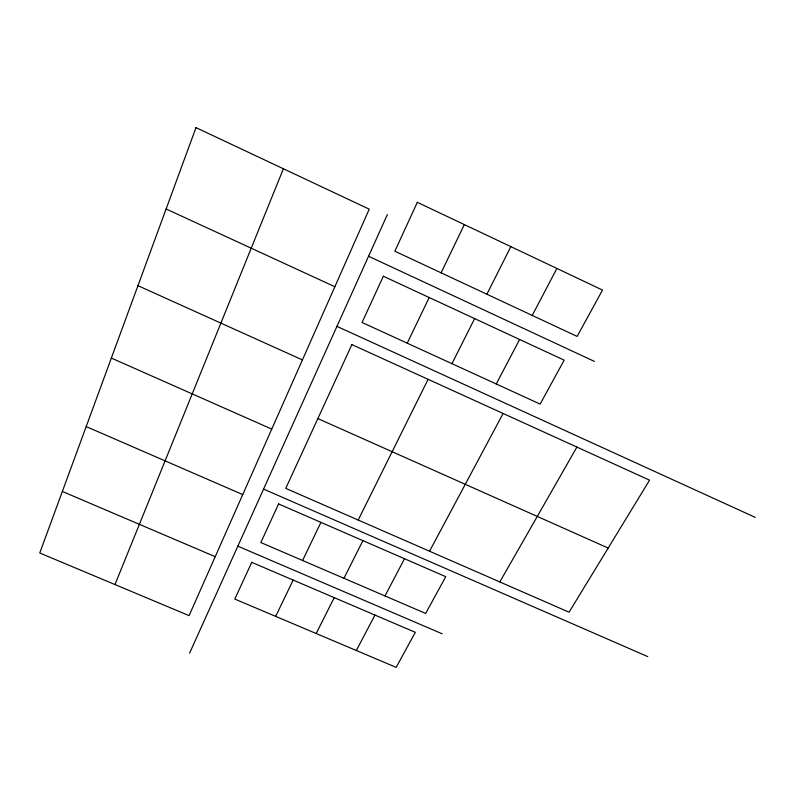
<?xml version="1.0" encoding="UTF-8"?>
<svg xmlns="http://www.w3.org/2000/svg" width="795" height="795" viewBox="0 0 795 795"><rect width="100%" height="100%" fill="white"/><g stroke="black" fill="none" stroke-linecap="round" stroke-linejoin="round"><path stroke-width="1.19" d="M114.987 584.563L283.398 168.779M189.617 653.102L387.364 214.561M275.676 616.373L293.156 580.072M302.587 560.495L320.941 522.365M407.229 343.172L429.211 297.519M441.096 272.824L464.33 224.588M358.197 520.039L428.108 379.314M316.181 633.516L334.228 597.641M343.957 578.303L362.918 540.63M451.948 363.673L474.625 318.606M486.888 294.229L510.847 246.629M356.339 650.509L374.952 615.062M384.979 595.952L404.516 558.736M496.259 383.975L519.612 339.485M532.233 315.426L556.898 268.452M429.548 551.223L503.106 413.479M499.826 581.95L576.912 447.088M62.358 491.459L215.207 556.689M237.844 546.165L442.119 633.774M86.188 426.577L242.723 494.589M263.572 489.104L647.766 656.62M111.35 358.088L271.751 429.101M317.861 418.577L608.175 548.053M137.942 285.673L302.418 359.916M336.951 326.367L755.25 517.376M166.115 208.986L334.854 286.727M368.562 256.258L594.402 361.407M195.997 127.637L39.75 553.002L189.081 615.638L369.228 209.174L195.997 127.637M251.727 562.343L234.823 599.082L396.158 667.363L415.318 632.333L251.727 562.343M278.598 503.941L260.84 542.528L425.643 613.442L445.747 576.683L278.598 503.941M351.887 344.603L285.753 488.368L569.061 612.21L649.555 480.17L351.887 344.603M383.339 276.233L362.063 322.482L540.143 404.089L564.162 360.165L383.339 276.233M417.335 202.327L394.857 251.21L577.14 336.424L602.501 290.056L417.335 202.327"/></g></svg>
